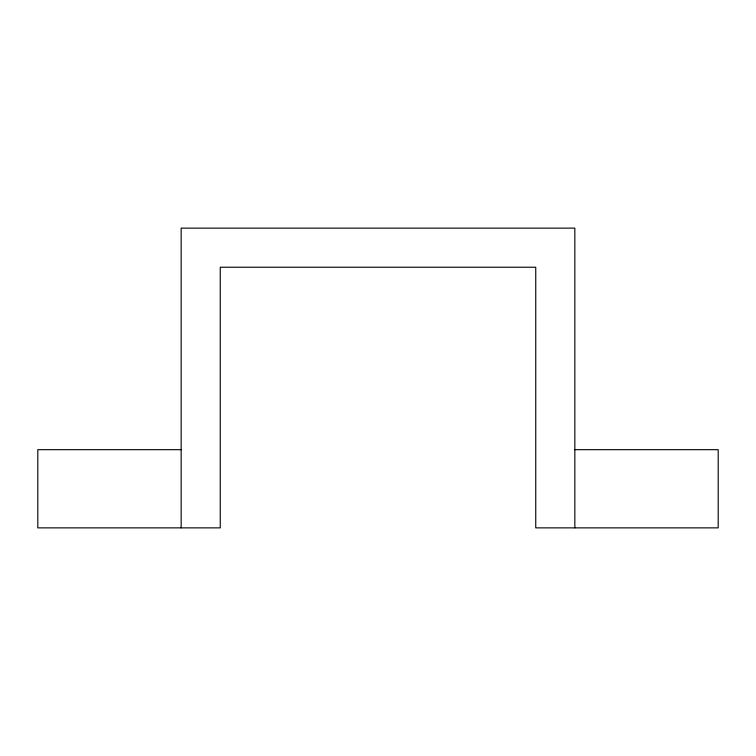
<?xml version="1.0" encoding="UTF-8"?>
<svg xmlns="http://www.w3.org/2000/svg" width="756" height="756" viewBox="0 0 756 756"><rect width="100%" height="100%" fill="white"/><g stroke="black" fill="none" stroke-linecap="round" stroke-linejoin="round"><path stroke-width="1.13" d="M181.156 449.678L37.8 449.678L37.8 527.868L220.251 527.868L220.251 267.227L535.749 267.227L535.749 527.868L718.2 527.868L718.2 449.678L574.843 449.678M574.843 527.868L574.843 228.132L181.156 228.132L181.156 527.868"/></g></svg>
